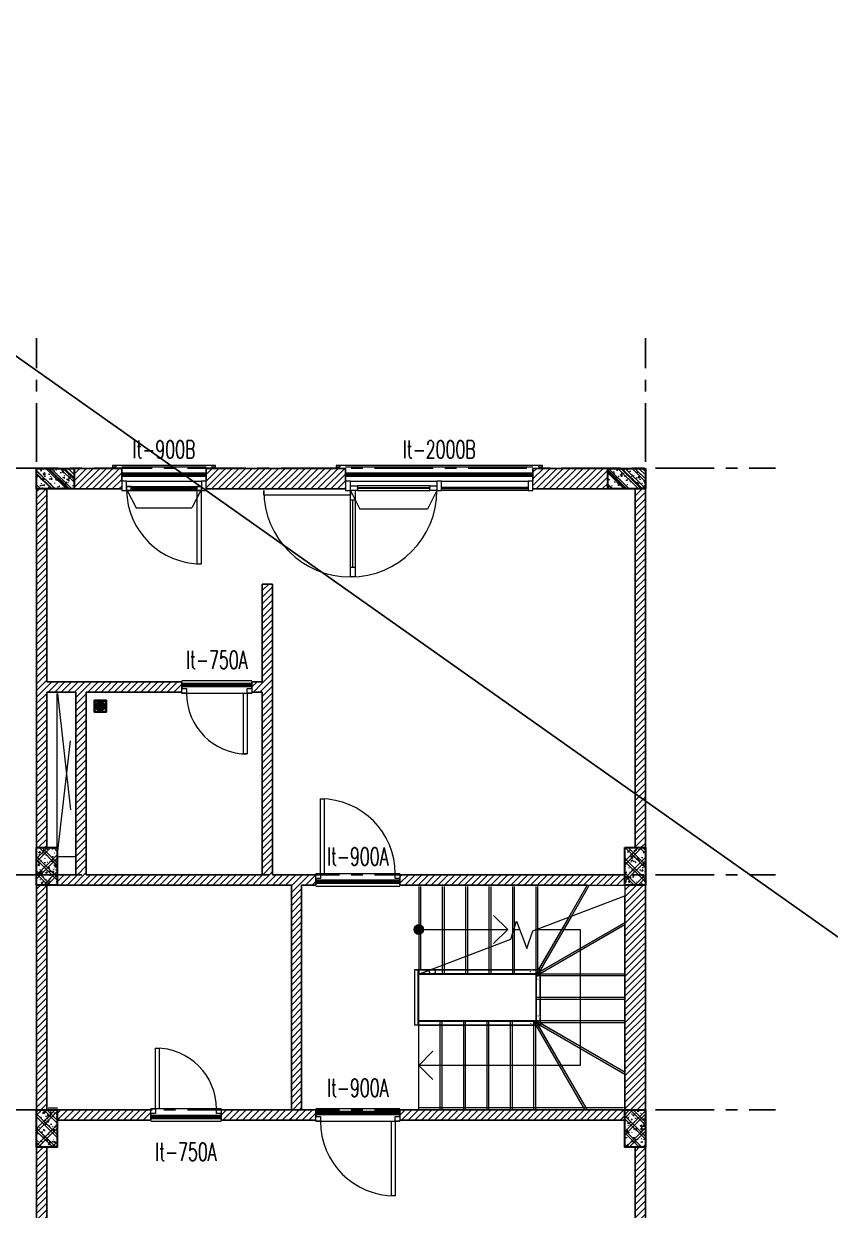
# Model space of a CAD drawing. Header units: millimetres. Extents: x -529861 to -223882, y -171969 to 61504.
# Drawn here: x -431170 to -422558, y -130099 to -117429 of the extents above; entities that cross this region are included whole.
import ezdxf
from ezdxf.enums import TextEntityAlignment as Align

# ---------------------------------------------------------------- set-up
doc = ezdxf.new("R2010")
doc.units = ezdxf.units.MM
doc.header["$LTSCALE"] = 5000
for name, pattern in [('CENTER', [2, 1.25, -0.25, 0.25, -0.25]), ('HIDDEN', [0.375, 0.25, -0.125]), ('Overhead', [3.96875, 2.38125, -1.5875])]:
    doc.linetypes.add(name, pattern=pattern)
for name, color, linetype, lineweight in [('A-DETL-1', 1, 'HIDDEN', 9), ('A-DOOR', 8, 'Continuous', 9), ('A-DOOR-CUT', 7, 'Continuous', 18), ('A-FLOR', 7, 'Continuous', 9), ('A-FLOR-HRAL-1', 8, 'Overhead', 5), ('A-FLOR-HRAL-2', 8, 'Overhead', 5), ('A-WALL-CUT-1', 10, 'Continuous', 25), ('A-WALL-PATT-1', 8, 'Continuous', 5), ('A-WALL-PROJECTION', 7, 'Continuous', 9), ('A-WINDOW', 8, 'Continuous', 9), ('A-WINDOW-CUT', 7, 'Continuous', 18), ('A-WINDOW-GLASS', 4, 'Continuous', 9), ('A-WINDOW-GLASS-1', 4, 'Continuous', 25), ('KC-COT-HATCH', 13, 'Continuous', 15), ('KC-COT-NETCAT', 2, 'Continuous', 30), ('P-PIPE', 7, 'Continuous', 9), ('S-BEAM', 7, 'Continuous', 9), ('S-COLS-CUT', 1, 'Continuous', 25), ('S-COLS-PROJECTION', 7, 'Continuous', 9), ('S-COLS-PROJECTION-1', 7, 'Continuous', 25), ('S-COLS-PROJECTION-2', 7, 'Continuous', 5), ('S-STRS-1', 7, 'Continuous', 5), ('S-STRS-2', 7, 'Overhead', 5), ('S-STRS-ANNO', 7, 'Continuous', 5), ('S-STRS-MBND', 8, 'Overhead', 5), ('S-STRS-MBND-1', 8, 'Continuous', 5)]:
    doc.layers.add(name, color=color, linetype=linetype, lineweight=lineweight)
for name, color, linetype in [('KC ICC-COTVACH', 3, 'Continuous'), ('KCS_AXIS', 18, 'CENTER'), ('KCS_BORDER', 3, 'Continuous'), ('KCS_LANH_TO', 3, 'Continuous'), ('KCS_TEXT', 2, 'Continuous')]:
    doc.layers.add(name, color=color, linetype=linetype)
doc.layers.add('KCS_Plotter', color=11, linetype='Continuous', plot=False)
doc.styles.add('vnsimpli', font='vnsimli.shx', dxfattribs={"width": 0.65})
pattern_1 = [(50, (-431142.45, -134486.65), (182.1847, -15.9391), [19.05, -209.55]), (355, (-431142.45, -134486.65), (-35.2424, 191.0566), [15.24, -167.64]), (100.451, (-431127.26, -134487.97), (146.9425, 175.1167), [16.19, -178.09]), (46.184, (-431142.45, -134435.85), (271.079, -42.0433), [28.575, -314.325]), (96.636, (-431119.86, -134439.35), (237.4025, 247.427), [24.285, -267.135]), (351.184, (-431142.45, -134435.85), (237.4046, 247.425), [22.86, -251.46]), (21, (-431117.05, -134448.55), (151.6149, -102.2655), [19.05, -209.55]), (226, (-431117.05, -134448.55), (170.6576, -92.8473), [15.24, -167.64]), (71.451, (-431104.41, -134457.07), (213.417, 81.9214), [16.19, -178.09]), (67.5, (-431142.446, -134486.65), (-39.60297, 74.771), [6.706, -158.902, 6.706, -163.474, -168.275]), (67.5, (-431142.446, -134486.65), (-39.60297, 74.771), [-335.788, 6.706, -161.569]), (4.5, (-431142.45, -134486.65), (71.9709, 96.5464), [6.706, -90.322, 6.706, -155.092, -64.135]), (4.5, (-431142.45, -134486.65), (71.9709, 96.5464), [-258.826, 6.706, -57.429]), (327.5, (-431199.09, -134486.65), (135.5905, -5.7289), [6.706, -56.794, 6.706, -191.414, -262.89]), (327.5, (-431199.09, -134486.65), (135.5905, -5.7289), [-261.62, 6.706, -256.184]), (317.5, (-431224.49, -134486.65), (148.1289, 25.4268), [6.706, -75.844, 6.706, -124.866, -186.69]), (317.5, (-431224.49, -134486.65), (148.1289, 25.4268), [-214.122, 6.706, -179.984]), (315, (-431142.45, -134486.65), (76.3322, 76.3322), []), (315, (-431142.45, -134455.53), (76.3322, 76.3322), [])]
pattern_2 = [(45, (-431142.446, -134486.647), (-35.35534, 35.35534), [])]

# ---------------------------------------------------------------- blocks, each defined once
blk = doc.blocks.new('HBH_STR_COLUMN_REC - 220x400mm-1577201-MẶT BẰNG ĐỊNH VỊ CỬA TẦNG 3')
at = {"layer": 'S-COLS-CUT'}
for p, q in [((-110, 200), (110, 200)), ((-110, -200), (-110, 200)), ((110, 200), (110, -200)), ((110, -200), (-110, -200))]:
    blk.add_line(p, q, dxfattribs=at)
blk = doc.blocks.new('HBH_STR_COLUMN_REC - 220x400mm-1287819-MẶT BẰNG ĐỊNH VỊ CỬA TẦNG 3')
at = {"layer": 'S-COLS-CUT'}
for p, q in [((-110, 200), (110, 200)), ((-110, -200), (-110, 200)), ((110, 200), (110, -200)), ((110, -200), (-110, -200))]:
    blk.add_line(p, q, dxfattribs=at)
blk = doc.blocks.new('HBH_WD_1LEAF FIX - 900x2400-1773262-MẶT BẰNG ĐỊNH VỊ CỬA TẦNG 3')
at = {"layer": 'A-DOOR'}
for p, q in [((510, 140), (-510, 140)), ((-392, -125), (-298, -310)), ((392, -125), (298, -310)), ((350, -125), (350, -910)), ((400, -910), (400, -125)), ((-298, -310), (298, -310)), ((350, -910), (400, -910))]:
    blk.add_line(p, q, dxfattribs=at)
blk.add_arc((400, -110), 800, 181.078, 270, dxfattribs=at)
at = {"layer": 'A-DOOR-CUT'}
for p, q in [((-510, 140), (-550, 140)), ((-550, 140), (-550, 125)), ((-510, 125), (-510, 140)), ((510, 140), (510, 125)), ((550, 140), (510, 140)), ((550, 125), (550, 140)), ((-550, 125), (-510, 125)), ((510, 125), (550, 125))]:
    blk.add_line(p, q, dxfattribs=at)
at = {"layer": 'A-WINDOW'}
for p, q in [((-400, -25), (400, -25)), ((-400, -125), (-400, -85)), ((-400, -85), (-350, -85)), ((-350, -125), (-400, -125)), ((-350, -85), (350, -85)), ((-350, -85), (-350, -125)), ((-350, -85), (350, -85)), ((-350, -125), (350, -125)), ((350, -125), (-350, -125)), ((350, -125), (350, -85)), ((350, -85), (400, -85)), ((400, -125), (350, -125)), ((400, -85), (400, -125))]:
    blk.add_line(p, q, dxfattribs=at)
at = {"layer": 'A-WINDOW-CUT'}
for p, q in [((-400, -25), (-450, -25)), ((-450, -25), (-450, -125)), ((-450, -125), (-400, -125)), ((-400, -85), (-400, -25)), ((-350, -85), (-400, -85)), ((-400, -85), (-400, -125)), ((-400, -125), (-350, -125)), ((-350, -125), (-350, -85)), ((400, -85), (350, -85)), ((350, -85), (350, -125)), ((350, -125), (400, -125)), ((450, -25), (400, -25)), ((400, -25), (400, -85)), ((400, -125), (400, -85)), ((400, -125), (450, -125)), ((450, -125), (450, -25))]:
    blk.add_line(p, q, dxfattribs=at)
at = {"layer": 'A-WINDOW-GLASS'}
for p, q in [((-350, -110), (-350, -100)), ((-350, -100), (350, -100)), ((350, -110), (-350, -110)), ((350, -100), (350, -110))]:
    blk.add_line(p, q, dxfattribs=at)
at = {"layer": 'A-WINDOW-GLASS-1'}
for p, q in [((350, -100), (-350, -100)), ((-350, -100), (-350, -110)), ((-350, -110), (350, -110)), ((350, -110), (350, -100))]:
    blk.add_line(p, q, dxfattribs=at)
blk = doc.blocks.new('HBH_DR_GL_SINGLE - 900X2200-1169941-MẶT BẰNG ĐỊNH VỊ CỬA TẦNG 3')
at = {"layer": 'A-DOOR'}
blk.add_arc((400, -65), 800, 180, 270, dxfattribs=at)
at = {"layer": 'A-DOOR-CUT'}
for p, q in [((-450, -65), (-450, -15)), ((-450, -15), (-400, -15)), ((-400, -65), (-450, -65)), ((-400, -15), (-400, -65)), ((360, -65), (400, -65)), ((360, -865), (360, -65)), ((400, -65), (400, -15)), ((400, -15), (450, -15)), ((400, -65), (400, -865)), ((450, -65), (400, -65)), ((450, -15), (450, -65)), ((400, -865), (360, -865))]:
    blk.add_line(p, q, dxfattribs=at)
blk = doc.blocks.new('Top Rail Type - Top Rail_Internal_-1034154-MẶT BẰNG ĐỊNH VỊ CỬA TẦNG 3')
at = {"layer": 'A-FLOR-HRAL-1'}
for p, q in [((5385, 6955), (4335, 6955)), ((4335, 6915), (5385, 6915)), ((5485, 6955), (5405, 6955)), ((5405, 6915), (5445, 6915)), ((5445, 6915), (5445, 6855)), ((5445, 6849), (5445, 6465)), ((5485, 6855), (5485, 6955)), ((5485, 6465), (5485, 6849)), ((5379, 6405), (4190, 6405)), ((4190, 6365), (5379, 6365)), ((5445, 6405), (5385, 6405)), ((5385, 6365), (5485, 6365)), ((5445, 6445), (5445, 6405)), ((5485, 6365), (5485, 6445))]:
    blk.add_line(p, q, dxfattribs=at)
at = {"layer": 'A-FLOR-HRAL-1', "flags": 128}
blk.add_lwpolyline([(4190, 6383), (4190, 6385), (4190, 6387)], dxfattribs=at)
at = {"layer": 'A-FLOR-HRAL-1'}
for points in [[(5386, 6933), (5385, 6934), (5385, 6935), (5385, 6937), (5386, 6938)], [(5463, 6855), (5464, 6855), (5465, 6855), (5467, 6855), (5467, 6855)], [(5463, 6464), (5464, 6465), (5465, 6465), (5467, 6465), (5468, 6464)], [(5385, 6387), (5385, 6386), (5385, 6385), (5385, 6383), (5385, 6383)]]:
    blk.add_open_spline(points, degree=3, dxfattribs=at)
for points in [[(5463, 6933), (5463, 6933), (5464, 6934), (5465, 6935), (5467, 6937), (5467, 6937), (5468, 6938)], [(5463, 6387), (5463, 6387), (5464, 6386), (5465, 6385), (5467, 6383), (5467, 6383), (5468, 6382)]]:
    blk.add_open_spline(points, degree=3, knots=[0.46272837, 0.46272837, 0.46272837, 0.46272837, 0.47916667, 0.5, 0.52083333, 0.53727163, 0.53727163, 0.53727163, 0.53727163], dxfattribs=at)
blk = doc.blocks.new('Top Rail Type - Top Rail_Internal_-V16-MẶT BẰNG ĐỊNH VỊ CỬA TẦNG 3')
at = {"layer": 'A-FLOR-HRAL-1'}
for p, q in [((4335, 6955), (5385, 6955)), ((4335, 6915), (5385, 6915)), ((5385, 6955), (5485, 6955)), ((5385, 6915), (5445, 6915)), ((5445, 6915), (5445, 6855)), ((5445, 6855), (5445, 6465)), ((5485, 6955), (5485, 6855)), ((5485, 6855), (5485, 6465)), ((5445, 6465), (5445, 6405)), ((5485, 6465), (5485, 6365)), ((4190, 6365), (4190, 6405)), ((5385, 6405), (4190, 6405)), ((5385, 6365), (4190, 6365)), ((5445, 6405), (5385, 6405)), ((5485, 6365), (5385, 6365))]:
    blk.add_line(p, q, dxfattribs=at)
blk = doc.blocks.new('Top Rail Type - Top Rail_Internal_-1068834-MẶT BẰNG ĐỊNH VỊ CỬA TẦNG 3')
at = {"layer": 'A-FLOR-HRAL-1'}
for p, q in [((4335, 6955), (4190, 6955)), ((4190, 6915), (4335, 6915))]:
    blk.add_line(p, q, dxfattribs=at)
at = {"layer": 'A-FLOR-HRAL-1', "flags": 128}
for points in [[(4190, 6933), (4190, 6935), (4190, 6937)], [(4335, 6955), (4328, 6955), (4321, 6954), (4314, 6952), (4309, 6949), (4305, 6945), (4302, 6942), (4300, 6937), (4300, 6933), (4302, 6929), (4305, 6925), (4309, 6922), (4314, 6919), (4321, 6917), (4328, 6916), (4335, 6915)], [(4335, 6915), (4342, 6916), (4349, 6917), (4356, 6919), (4361, 6922), (4365, 6925), (4368, 6929), (4370, 6933), (4370, 6937), (4368, 6942), (4365, 6945), (4361, 6949), (4356, 6952), (4349, 6954), (4342, 6955), (4335, 6955)]]:
    blk.add_lwpolyline(points, dxfattribs=at)
blk = doc.blocks.new('Top Rail Type - Top Rail_Internal_-V17-MẶT BẰNG ĐỊNH VỊ CỬA TẦNG 3')
at = {"layer": 'A-FLOR-HRAL-1'}
for p, q in [((4190, 6955), (4190, 6915)), ((4190, 6955), (4309, 6955)), ((4190, 6915), (4204, 6915)), ((4204, 6915), (4309, 6955))]:
    blk.add_line(p, q, dxfattribs=at)
at = {"layer": 'A-FLOR-HRAL-2'}
for p, q in [((4204, 6915), (5385, 6915)), ((4309, 6955), (5385, 6955)), ((5385, 6955), (5485, 6955)), ((5385, 6915), (5445, 6915)), ((5445, 6915), (5445, 6855)), ((5445, 6855), (5445, 6465)), ((5485, 6955), (5485, 6855)), ((5485, 6855), (5485, 6465)), ((5445, 6465), (5445, 6405)), ((5485, 6465), (5485, 6365)), ((4190, 6365), (4190, 6405)), ((5385, 6405), (4190, 6405)), ((5385, 6365), (4190, 6365)), ((5445, 6405), (5385, 6405)), ((5485, 6365), (5385, 6365))]:
    blk.add_line(p, q, dxfattribs=at)
blk = doc.blocks.new('HBH_WD_FIX2 - HBH_WD_FIX_2000X2400-1630563-MẶT BẰNG ĐỊNH VỊ CỬA TẦNG 3')
at = {"layer": 'A-DOOR'}
for p, q in [((1060, 140), (-1060, 140)), ((-1875, -175), (-1875, -125)), ((-950, -1050), (-950, -125)), ((-950, -125), (-848, -325)), ((-950, -125), (-950, -175)), ((-900, -125), (-900, -1050)), ((-100, -75), (-875, -75)), ((-875, -125), (-100, -125)), ((-25, -125), (-127, -325)), ((-950, -175), (-1875, -175)), ((-950, -225), (-900, -225)), ((-925, -950), (-925, -225)), ((-127, -325), (-848, -325)), ((-900, -950), (-950, -950)), ((-900, -1050), (-950, -1050))]:
    blk.add_line(p, q, dxfattribs=at)
for start, end in [(180, 270), (270, 0)]:
    blk.add_arc((-950, -125), 925, start, end, dxfattribs=at)
at = {"layer": 'A-DOOR-CUT'}
for p, q in [((-1060, 140), (-1100, 140)), ((-1100, 140), (-1100, 125)), ((-1060, 125), (-1060, 140)), ((1060, 140), (1060, 125)), ((1100, 140), (1060, 140)), ((1100, 125), (1100, 140)), ((-1100, 125), (-1060, 125)), ((1060, 125), (1100, 125)), ((-950, -125), (-950, -75)), ((-950, -75), (-875, -75)), ((-875, -125), (-950, -125)), ((-875, -75), (-875, -125)), ((-875, -105), (-875, -95)), ((-875, -95), (-100, -95)), ((-100, -105), (-875, -105)), ((-100, -125), (-100, -75)), ((-100, -75), (-25, -75)), ((-100, -95), (-100, -105)), ((-25, -125), (-100, -125)), ((-25, -75), (-25, -125))]:
    blk.add_line(p, q, dxfattribs=at)
at = {"layer": 'A-WINDOW'}
for p, q in [((-950, -25), (-25, -25)), ((25, -25), (950, -25)), ((950, -125), (25, -125))]:
    blk.add_line(p, q, dxfattribs=at)
at = {"layer": 'A-WINDOW-CUT'}
for p, q in [((-950, -25), (-1000, -25)), ((-1000, -25), (-1000, -125)), ((-1000, -125), (-950, -125)), ((-950, -75), (-950, -25)), ((25, -25), (-25, -25)), ((-25, -25), (-25, -75)), ((-25, -125), (25, -125)), ((25, -125), (25, -25)), ((950, -95), (25, -95)), ((25, -95), (25, -105)), ((25, -105), (950, -105)), ((1000, -25), (950, -25)), ((950, -25), (950, -125)), ((950, -105), (950, -95)), ((950, -125), (1000, -125)), ((1000, -125), (1000, -25))]:
    blk.add_line(p, q, dxfattribs=at)
blk = doc.blocks.new('HBH_DR_GL_SINGLE - 750X2200-997282-MẶT BẰNG ĐỊNH VỊ CỬA TẦNG 3')
at = {"layer": 'A-DOOR'}
blk.add_arc((325, -65), 650, 180, 270, dxfattribs=at)
at = {"layer": 'A-DOOR-CUT'}
for p, q in [((-375, -65), (-375, -15)), ((-375, -15), (-325, -15)), ((-325, -65), (-375, -65)), ((-325, -15), (-325, -65)), ((285, -65), (325, -65)), ((285, -715), (285, -65)), ((325, -65), (325, -15)), ((325, -15), (375, -15)), ((325, -65), (325, -715)), ((375, -65), (325, -65)), ((375, -15), (375, -65)), ((325, -715), (285, -715))]:
    blk.add_line(p, q, dxfattribs=at)
blk = doc.blocks.new('HBH_DR_GL_SINGLE - 750X2200-1048459-MẶT BẰNG ĐỊNH VỊ CỬA TẦNG 3')
at = {"layer": 'A-DOOR'}
blk.add_arc((325, -65), 650, 180, 270, dxfattribs=at)
at = {"layer": 'A-DOOR-CUT'}
for p, q in [((-375, -65), (-375, -15)), ((-375, -15), (-325, -15)), ((-325, -65), (-375, -65)), ((-325, -15), (-325, -65)), ((285, -65), (325, -65)), ((285, -715), (285, -65)), ((325, -65), (325, -15)), ((325, -15), (375, -15)), ((325, -65), (325, -715)), ((375, -65), (325, -65)), ((375, -15), (375, -65)), ((325, -715), (285, -715))]:
    blk.add_line(p, q, dxfattribs=at)
blk = doc.blocks.new('HBH_PLB_FLOOR_WASTE - TYP-1319631-MẶT BẰNG ĐỊNH VỊ CỬA TẦNG 3')
at = {"layer": 'P-PIPE'}
for p, q in [((-65, -65), (-65, 65)), ((-65, 65), (65, 65)), ((65, 65), (-65, 65)), ((-65, 65), (-65, -65)), ((-55, -55), (-55, 55)), ((-55, 55), (55, 55)), ((-36, 15), (-36, -15)), ((-29, -29), (-29, 29)), ((-23, 29), (-23, -29)), ((-16, -37), (-16, 37)), ((-10, 37), (-10, -37)), ((-3, -39), (-3, 39)), ((3, 39), (3, -39)), ((10, -37), (10, 37)), ((16, 37), (16, -37)), ((23, -29), (23, 29)), ((29, 29), (29, -29)), ((36, -15), (36, 15)), ((55, 55), (55, -55)), ((65, 65), (65, -65)), ((65, -65), (65, 65)), ((65, -65), (-65, -65)), ((-65, -65), (65, -65)), ((55, -55), (-55, -55))]:
    blk.add_line(p, q, dxfattribs=at)
blk.add_circle((0, 0), 50, dxfattribs=at)
for centre, radius, start, end in [((0, 0), 41.9, 158.5875, 201.4125), ((-37, 15), 1.61, 21.6335, 158.3665), ((-26, 29), 3, 0, 180), ((-13, 37), 3, 0, 180), ((0, 39), 3, 0, 180), ((13, 37), 3, 0, 180), ((26, 29), 3, 0, 180), ((37, 15), 1.61, 21.6335, 158.3665), ((0, 0), 41.9, 338.5875, 21.4125), ((-37, -15), 1.61, 201.6335, 338.3665), ((-26, -29), 3, 180, 0), ((-13, -37), 3, 180, 0), ((0, -39), 3, 180, 0), ((13, -37), 3, 180, 0), ((26, -29), 3, 180, 0), ((37, -15), 1.61, 201.6335, 338.3665)]:
    blk.add_arc(centre, radius, start, end, dxfattribs=at)
blk = doc.blocks.new('Top Rail Type - Top Rail_Internal_-1630889-MẶT BẰNG ĐỊNH VỊ CỬA TẦNG 3')
at = {"layer": 'A-FLOR-HRAL-1'}
for p, q in [((4145, 6955), (4145, 6365)), ((4162, 6955), (4167, 6955)), ((4185, 6365), (4185, 6955)), ((4167, 6365), (4162, 6365))]:
    blk.add_line(p, q, dxfattribs=at)
blk = doc.blocks.new('Top Rail Type - Top Rail_Internal_-V18-MẶT BẰNG ĐỊNH VỊ CỬA TẦNG 3')
at = {"layer": 'A-FLOR-HRAL-1'}
for p, q in [((4185, 6955), (4145, 6955)), ((4145, 6955), (4145, 6365)), ((4185, 6955), (4185, 6365)), ((4185, 6365), (4145, 6365))]:
    blk.add_line(p, q, dxfattribs=at)
blk = doc.blocks.new('2-LUOI TRUC')
at = {"layer": 'KCS_AXIS', "ltscale": 0.1}
for p, q in [((-30105.3, -46766.5), (-30105.3, -33447.5)), ((-23605.3, -46766.5), (-23605.3, -33447.5)), ((-31495.3, -34837.5), (-22215.3, -34837.5)), ((-31495.3, -39177.5), (-22215.3, -39177.5)), ((-31495.3, -41687.5), (-22215.3, -41687.5))]:
    blk.add_line(p, q, dxfattribs=at)
blk = doc.blocks.new('*U935')
at = {"layer": 'KC-COT-HATCH'}
h = blk.add_hatch(dxfattribs=at)
h.set_pattern_fill('CHAU-02', color=256, scale=30, pattern_type=2)
h.set_pattern_definition([(50, (-758.44, -466.9), (215.178, -18.826), [22.5, -247.5]), (355, (-758.44, -466.9), (-41.625, 225.658), [18, -198]), (100.451, (-740.51, -468.47), (173.553, 206.83), [19.122, -210.343]), (46.184, (-758.44, -406.9), (320.17, -49.656), [33.75, -371.25]), (96.636, (-731.76, -411.04), (280.4, 292.24), [28.68, -315.514]), (351.184, (-758.44, -406.9), (280.4, 292.24), [27, -297]), (21, (-728.44, -421.9), (179.072, -120.786), [22.5, -247.5]), (226, (-728.44, -421.9), (201.565, -109.66), [18, -198]), (71.451, (-713.52, -431.97), (252.067, 96.76), [19.122, -210.343]), (67.5, (-758.44, -466.9), (-46.775, 88.3123), [0, -195.6, 0, -201, 0, -198.75]), (4.5, (-758.44, -466.9), (85.005, 114.031), [0, -114.6, 0, -191.1, 0, -75.75]), (327.5, (-825.34, -466.9), (160.147, -6.7665), [0, -75, 0, -234, 0, -310.5]), (317.5, (-855.34, -466.9), (174.956, 30.031), [0, -97.5, 0, -155.4, 0, -220.5]), (315, (-758.44, -466.9), (90.156, 90.156), []), (315, (-758.44, -430.15), (90.156, 90.156), [])])
h.paths.add_polyline_path([(-110, 200), (-110, -200), (110, -200), (110, 200)])
at = {"layer": 'KC-COT-NETCAT'}
blk.add_lwpolyline([(-110, -200), (110, -200), (110, 200), (-110, 200)], close=True, dxfattribs=at)
blk = doc.blocks.new('2-MBC')
at = {"layer": 'KC ICC-COTVACH'}
for p, xscale, rotation in [((90, 11080), -1.000000000000001, 90), ((6190, 11080), -1.000000000000001, 90), ((0, 6940), -1, 180), ((6280, 6940), -1, 180), ((0, 4140), -1, 180), ((6280, 4140), -1, 180)]:
    blk.add_blockref('*U935', p, dxfattribs=dict(at, xscale=xscale, rotation=rotation))
at = {"layer": 'KCS_AXIS'}
blk.add_blockref('2-LUOI TRUC', (29995, 46028), dxfattribs=at)

msp = doc.modelspace()

# ---------------------------------------------------------------- hatches: boundary and pattern name
at = {"layer": 'A-WALL-PATT-1'}
h = msp.add_hatch(dxfattribs=at)
h.set_pattern_fill('FP_2', color=256, style=0, pattern_type=2)
h.set_pattern_definition(pattern_2)
h.paths.add_polyline_path([(-424932.45, -122396.65), (-424932.45, -122176.65), (-425732.45, -122176.65), (-425732.45, -122396.65)])
h.paths.add_polyline_path([(-427779.22, -122396.65), (-427732.45, -122396.65), (-427732.45, -122176.65), (-429222.45, -122176.65), (-429222.45, -122396.65)])
h.paths.add_polyline_path([(-430122.45, -122396.65), (-430122.45, -122176.65), (-430632.45, -122176.65), (-430632.45, -122396.65)])
h = msp.add_hatch(dxfattribs=at)
h.set_pattern_fill('FP_2', color=256, style=0, pattern_type=2)
h.set_pattern_definition(pattern_2)
h.paths.add_polyline_path([(-431032.45, -132476.65), (-430922.45, -132476.65), (-430922.45, -129426.65), (-431032.45, -129426.65), (-431032.45, -131377.75)])
h.paths.add_polyline_path([(-430922.45, -129026.65), (-430922.45, -126626.65), (-431032.45, -126626.65), (-431032.45, -129026.65)])
h.paths.add_polyline_path([(-430922.45, -126226.65), (-430922.45, -122396.65), (-431032.45, -122396.65), (-431032.45, -126226.65)])
h = msp.add_hatch(dxfattribs=at)
h.set_pattern_fill('FP_2', color=256, style=0, pattern_type=2)
h.set_pattern_definition(pattern_2)
h.paths.add_polyline_path([(-424532.45, -126226.65), (-424532.45, -122396.65), (-424642.45, -122396.65), (-424642.45, -126226.65)])
h = msp.add_hatch(dxfattribs=at)
h.set_pattern_fill('FP_2', color=256, style=0, pattern_type=2)
h.set_pattern_definition(pattern_2)
h.paths.add_polyline_path([(-428512.45, -126516.65), (-428512.45, -123411.65), (-428622.45, -123411.65), (-428622.45, -126516.65)])
h = msp.add_hatch(dxfattribs=at)
h.set_pattern_fill('FP_2', color=256, style=0, pattern_type=2)
h.set_pattern_definition(pattern_2)
h.paths.add_polyline_path([(-428622.45, -124566.65), (-428622.45, -124456.65), (-428732.45, -124456.65), (-428732.45, -124566.65), (-428637.45, -124566.65)])
h.paths.add_polyline_path([(-429482.45, -124566.65), (-429482.45, -124456.65), (-430922.45, -124456.65), (-430922.45, -124566.65), (-429652.06, -124566.65)])
h = msp.add_hatch(dxfattribs=at)
h.set_pattern_fill('FP_2', color=256, style=0, pattern_type=2)
h.set_pattern_definition(pattern_2)
h.paths.add_polyline_path([(-430612.45, -126516.65), (-430502.45, -126516.65), (-430502.45, -124566.65), (-430612.45, -124566.65), (-430612.45, -126501.65)])
h = msp.add_hatch(dxfattribs=at)
h.set_pattern_fill('FP_2', color=256, style=0, pattern_type=2)
h.set_pattern_definition(pattern_2)
h.paths.add_polyline_path([(-428622.45, -126626.65), (-428622.45, -126516.65), (-430812.45, -126516.65), (-430812.45, -126626.65), (-428637.45, -126626.65)])
h = msp.add_hatch(dxfattribs=at)
h.set_pattern_fill('FP_2', color=256, style=0, pattern_type=2)
h.set_pattern_definition(pattern_2)
h.paths.add_polyline_path([(-424767.45, -126626.65), (-424752.45, -126626.65), (-424752.45, -126516.65), (-427152.45, -126516.65), (-427152.45, -126626.65), (-425351.13, -126626.65)])
h.paths.add_polyline_path([(-428052.45, -126626.65), (-428052.45, -126516.65), (-428622.45, -126516.65), (-428622.45, -126626.65), (-428202.3, -126626.65)])
h = msp.add_hatch(dxfattribs=at)
h.set_pattern_fill('FP_2', color=256, style=0, pattern_type=2)
h.set_pattern_definition(pattern_2)
h.paths.add_polyline_path([(-428312.3, -129136.65), (-428202.3, -129136.65), (-428202.3, -126626.65), (-428312.3, -126626.65), (-428312.3, -129026.65)])
h = msp.add_hatch(dxfattribs=at)
h.set_pattern_fill('FP_2', color=256, style=0, pattern_type=2)
h.set_pattern_definition(pattern_2)
h.paths.add_polyline_path([(-424752.45, -129026.65), (-424532.45, -129026.65), (-424532.45, -126626.65), (-424752.45, -126626.65), (-424752.45, -128301.28)])
h = msp.add_hatch(dxfattribs=at)
h.set_pattern_fill('FP_2', color=256, style=0, pattern_type=2)
h.set_pattern_definition(pattern_2)
h.paths.add_polyline_path([(-430812.45, -129136.65), (-429812.45, -129136.65), (-429812.45, -129026.65), (-430812.45, -129026.65), (-430812.45, -129070.4)])
h.paths.add_polyline_path([(-428312.3, -129136.65), (-428312.3, -129026.65), (-429062.45, -129026.65), (-429062.45, -129136.65), (-428327.3, -129136.65)])
h = msp.add_hatch(dxfattribs=at)
h.set_pattern_fill('FP_2', color=256, style=0, pattern_type=2)
h.set_pattern_definition(pattern_2)
h.paths.add_polyline_path([(-424767.45, -129136.65), (-424752.45, -129136.65), (-424752.45, -129026.65), (-427152.45, -129026.65), (-427152.45, -129136.65), (-425906.38, -129136.65)])
h.paths.add_polyline_path([(-428202.3, -129136.65), (-428052.45, -129136.65), (-428052.45, -129026.65), (-428202.3, -129026.65)])
h = msp.add_hatch(dxfattribs=at)
h.set_pattern_fill('FP_2', color=256, style=0, pattern_type=2)
h.set_pattern_definition(pattern_2)
h.paths.add_polyline_path([(-424642.45, -133256.65), (-424532.45, -133256.65), (-424532.45, -129426.65), (-424642.45, -129426.65), (-424642.45, -133241.65)])
at = {"layer": 'S-COLS-PROJECTION-2'}
h = msp.add_hatch(dxfattribs=at)
h.set_pattern_fill('FP_1', color=256, style=0, pattern_type=2)
h.set_pattern_definition(pattern_1)
h.paths.add_polyline_path([(-430632.45, -122396.65), (-430632.45, -122176.65), (-431032.45, -122176.65), (-431032.45, -122396.65)])
h = msp.add_hatch(dxfattribs=at)
h.set_pattern_fill('FP_1', color=256, style=0, pattern_type=2)
h.set_pattern_definition(pattern_1)
h.paths.add_polyline_path([(-424532.45, -122396.65), (-424532.45, -122176.65), (-424932.45, -122176.65), (-424932.45, -122396.65)])
h = msp.add_hatch(dxfattribs=at)
h.set_pattern_fill('FP_1', color=256, style=0, pattern_type=2)
h.set_pattern_definition(pattern_1)
h.paths.add_polyline_path([(-430907.45, -126626.65), (-430812.45, -126626.65), (-430812.45, -126226.65), (-431032.45, -126226.65), (-431032.45, -126626.65), (-430922.45, -126626.65)])
h = msp.add_hatch(dxfattribs=at)
h.set_pattern_fill('FP_1', color=256, style=0, pattern_type=2)
h.set_pattern_definition(pattern_1)
h.paths.add_polyline_path([(-424532.45, -126626.65), (-424532.45, -126226.65), (-424752.45, -126226.65), (-424752.45, -126626.65)])
h = msp.add_hatch(dxfattribs=at)
h.set_pattern_fill('FP_1', color=256, style=0, pattern_type=2)
h.set_pattern_definition(pattern_1)
h.paths.add_polyline_path([(-430922.45, -129426.65), (-430812.45, -129426.65), (-430812.45, -129026.65), (-431032.45, -129026.65), (-431032.45, -129426.65)])
h = msp.add_hatch(dxfattribs=at)
h.set_pattern_fill('FP_1', color=256, style=0, pattern_type=2)
h.set_pattern_definition(pattern_1)
h.paths.add_polyline_path([(-424532.45, -129426.65), (-424532.45, -129026.65), (-424752.45, -129026.65), (-424752.45, -129426.65)])
at = {"layer": 'S-STRS-ANNO'}
h = msp.add_hatch(color=256, dxfattribs=at)
edge = h.paths.add_edge_path()
edge.add_arc((-426952.45, -127101.65), 50, 0, 360)
msp.add_hatch(color=256, dxfattribs=at).paths.add_polyline_path([(-426945.33, -127151.14), (-426919.7, -127139.43), (-426904.47, -127115.73), (-426904.47, -127087.56), (-426919.7, -127063.86), (-426945.33, -127052.16), (-426973.22, -127056.17), (-426994.51, -127074.62), (-427002.45, -127101.65), (-426994.51, -127128.68), (-426973.22, -127147.13)])

# ---------------------------------------------------------------- linework, layer by layer
at = {"layer": 'A-DETL-1'}
for p, q in [((-430812.45, -126326.65), (-430614.15, -124581.65)), ((-430810.74, -124581.65), (-430612.45, -126326.65))]:
    msp.add_line(p, q, dxfattribs=at)
at = {"layer": 'A-FLOR'}
for p, q in [((-429482.45, -124441.65), (-428732.45, -124441.65)), ((-428052.45, -126501.65), (-428002.45, -126501.65)), ((-427962.45, -126501.65), (-427152.45, -126501.65)), ((-426952.45, -128082.05), (-426952.45, -127576.65)), ((-426952.45, -129011.65), (-426952.45, -128122.05)), ((-430907.45, -129006.65), (-430812.45, -129006.65)), ((-430812.45, -129006.65), (-430812.45, -129011.65)), ((-424767.41, -129006.65), (-426952.45, -129006.65))]:
    msp.add_line(p, q, dxfattribs=at)
at = {"layer": 'A-WALL-CUT-1'}
for p, q in [((-430122.45, -122176.65), (-431032.45, -122176.65)), ((-430122.45, -122311.65), (-430122.45, -122176.65)), ((-429222.45, -122176.65), (-429222.45, -122311.65)), ((-427732.45, -122176.65), (-429222.45, -122176.65)), ((-427732.45, -122311.65), (-427732.45, -122176.65)), ((-425732.45, -122176.65), (-425732.45, -122311.65)), ((-424532.45, -122176.65), (-425732.45, -122176.65)), ((-431032.45, -122396.65), (-431032.45, -126226.65)), ((-430122.45, -122396.65), (-430922.45, -122396.65)), ((-430922.45, -124456.65), (-430922.45, -122396.65)), ((-427732.45, -122396.65), (-429222.45, -122396.65)), ((-424642.45, -122396.65), (-425732.45, -122396.65)), ((-424642.45, -122396.65), (-424642.45, -126226.65)), ((-424532.45, -126226.65), (-424532.45, -122396.65)), ((-428512.45, -123411.65), (-428622.45, -123411.65)), ((-428622.45, -124456.65), (-428622.45, -123411.65)), ((-428512.45, -126516.65), (-428512.45, -123411.65)), ((-429482.45, -124456.65), (-430922.45, -124456.65)), ((-429482.45, -124526.65), (-429482.45, -124456.65)), ((-428732.45, -124456.65), (-428732.45, -124526.65)), ((-428622.45, -124456.65), (-428732.45, -124456.65)), ((-430922.45, -126226.65), (-430922.45, -124566.65)), ((-430612.45, -124566.65), (-430922.45, -124566.65)), ((-430612.45, -124566.65), (-430612.45, -126516.65)), ((-430502.45, -126516.65), (-430502.45, -124566.65)), ((-429482.45, -124566.65), (-430502.45, -124566.65)), ((-428622.45, -124566.65), (-428732.45, -124566.65)), ((-428622.45, -126516.65), (-428622.45, -124566.65)), ((-430612.45, -126516.65), (-430812.45, -126516.65)), ((-428622.45, -126516.65), (-430502.45, -126516.65)), ((-428512.45, -126516.65), (-428052.45, -126516.65)), ((-428052.45, -126626.65), (-428052.45, -126556.65)), ((-427152.45, -126516.65), (-424752.45, -126516.65)), ((-427152.45, -126556.65), (-427152.45, -126626.65)), ((-431032.45, -126626.65), (-431032.45, -129026.65)), ((-428312.3, -126626.65), (-431032.45, -126626.65)), ((-430922.45, -129026.65), (-430922.45, -126626.65)), ((-428312.3, -129026.65), (-428312.3, -126626.65)), ((-428202.3, -126626.65), (-428052.45, -126626.65)), ((-428202.3, -129026.65), (-428202.3, -126626.65)), ((-427152.45, -126626.65), (-425153.96, -126626.65)), ((-424532.45, -129026.65), (-424532.45, -126626.65)), ((-424752.45, -126740.65), (-424752.45, -129026.65)), ((-429812.45, -129026.65), (-431032.45, -129026.65)), ((-429812.45, -129136.65), (-429812.45, -129066.65)), ((-428312.3, -129026.65), (-429062.45, -129026.65)), ((-429062.45, -129066.65), (-429062.45, -129136.65)), ((-428052.45, -129026.65), (-428202.3, -129026.65)), ((-428052.45, -129096.65), (-428052.45, -129026.65)), ((-427152.45, -129026.65), (-427152.45, -129096.65)), ((-424532.45, -129026.65), (-427152.45, -129026.65)), ((-429812.45, -129136.65), (-430812.45, -129136.65)), ((-428052.45, -129136.65), (-429062.45, -129136.65)), ((-424752.45, -129136.65), (-427152.45, -129136.65)), ((-431032.45, -129426.65), (-431032.45, -132476.65)), ((-430922.45, -132476.65), (-430922.45, -129426.65)), ((-424532.45, -129426.65), (-424642.45, -129426.65)), ((-424642.45, -129426.65), (-424642.45, -133256.65)), ((-424532.45, -133256.65), (-424532.45, -129426.65))]:
    msp.add_line(p, q, dxfattribs=at)
at = {"layer": 'A-WALL-PROJECTION'}
for p, q in [((-430122.45, -122161.65), (-429222.45, -122161.65)), ((-427732.45, -122161.65), (-425732.45, -122161.65)), ((-428822.45, -124581.65), (-429482.45, -124581.65)), ((-428732.45, -124581.65), (-428782.45, -124581.65)), ((-427152.45, -126641.65), (-428052.45, -126641.65)), ((-429812.45, -129011.65), (-429762.45, -129011.65)), ((-429722.45, -129011.65), (-429062.45, -129011.65)), ((-428052.45, -129011.65), (-427152.45, -129011.65)), ((-429062.45, -129151.65), (-429812.45, -129151.65)), ((-427242.45, -129151.65), (-428052.45, -129151.65)), ((-427152.45, -129151.65), (-427202.45, -129151.65))]:
    msp.add_line(p, q, dxfattribs=at)
at = {"layer": 'KCS_LANH_TO', "color": 2, "linetype": 'ByBlock', "ltscale": 1500, "const_width": 50}
for points in [[(-430122.45, -122244.15), (-429222.45, -122244.15)], [(-427732.45, -122244.15), (-425732.45, -122244.15)]]:
    msp.add_lwpolyline(points, dxfattribs=at)
at = {"layer": 'KCS_LANH_TO', "color": 1, "linetype": 'ByBlock', "ltscale": 1500, "const_width": 50}
for points in [[(-429482.45, -124491.65), (-428732.45, -124491.65)], [(-428052.45, -126591.65), (-427152.45, -126591.65)], [(-429812.45, -129101.65), (-429062.45, -129101.65)], [(-428052.45, -129061.65), (-427152.45, -129061.65)]]:
    msp.add_lwpolyline(points, dxfattribs=at)
at = {"layer": 'KCS_Plotter', "linetype": 'ByBlock', "ltscale": 1500}
msp.add_line((-436270.98, -117428.54), (-403739.35, -140433.04), dxfattribs=at)
at = {"layer": 'S-BEAM'}
for p, q in [((-430812.45, -126226.65), (-430812.45, -124581.65)), ((-430612.45, -126326.65), (-430812.45, -126326.65))]:
    msp.add_line(p, q, dxfattribs=at)
at = {"layer": 'S-COLS-CUT'}
for p, q in [((-431032.45, -122176.65), (-431032.45, -122396.65)), ((-424532.45, -122396.65), (-424532.45, -122176.65)), ((-431032.45, -126226.65), (-431032.45, -126626.65)), ((-430812.45, -126226.65), (-430907.45, -126226.65)), ((-430812.45, -126501.65), (-430812.45, -126226.65)), ((-424657.45, -126226.65), (-424752.45, -126226.65)), ((-424532.45, -126626.65), (-424532.45, -126226.65)), ((-431032.45, -129026.65), (-431032.45, -129426.65)), ((-424532.45, -129426.65), (-424532.45, -129026.65)), ((-430812.45, -129426.65), (-430812.45, -129151.65)), ((-430907.45, -129426.65), (-430812.45, -129426.65)), ((-424752.45, -129426.65), (-424532.45, -129426.65))]:
    msp.add_line(p, q, dxfattribs=at)
at = {"layer": 'S-COLS-PROJECTION'}
for p, q in [((-430632.45, -122176.65), (-431032.45, -122176.65)), ((-430632.45, -122396.65), (-430632.45, -122176.65)), ((-424532.45, -122176.65), (-424932.45, -122176.65)), ((-424932.45, -122176.65), (-424932.45, -122396.65)), ((-431032.45, -122396.65), (-430632.45, -122396.65)), ((-424932.45, -122396.65), (-424532.45, -122396.65)), ((-430922.45, -126226.65), (-431032.45, -126226.65)), ((-430907.45, -126226.65), (-430922.45, -126226.65)), ((-424752.45, -126226.65), (-424752.45, -126626.65)), ((-424642.45, -126226.65), (-424657.45, -126226.65)), ((-424532.45, -126226.65), (-424642.45, -126226.65)), ((-430812.45, -126516.65), (-430812.45, -126501.65)), ((-430812.45, -126626.65), (-430812.45, -126516.65)), ((-431032.45, -126626.65), (-430922.45, -126626.65)), ((-430922.45, -126626.65), (-430907.45, -126626.65)), ((-430907.45, -126626.65), (-430812.45, -126626.65)), ((-424752.45, -126626.65), (-424532.45, -126626.65)), ((-430922.45, -129026.65), (-431032.45, -129026.65)), ((-430907.45, -129026.65), (-430922.45, -129026.65)), ((-430812.45, -129026.65), (-430907.45, -129026.65)), ((-430812.45, -129136.65), (-430812.45, -129026.65)), ((-424532.45, -129026.65), (-424752.45, -129026.65)), ((-424752.45, -129026.65), (-424752.45, -129426.65)), ((-430812.45, -129151.65), (-430812.45, -129136.65)), ((-431032.45, -129426.65), (-430922.45, -129426.65)), ((-430922.45, -129426.65), (-430907.45, -129426.65))]:
    msp.add_line(p, q, dxfattribs=at)
at = {"layer": 'S-STRS-1'}
for p, q in [((-426952.45, -126641.65), (-426952.45, -127531.25)), ((-426702.45, -126641.65), (-426702.45, -127481.65)), ((-426452.45, -126641.65), (-426452.45, -127386.65)), ((-426202.45, -126641.65), (-426202.45, -127291.65)), ((-425952.45, -126641.65), (-425952.45, -127150.74)), ((-425702.45, -126641.65), (-425702.45, -127101.65)), ((-425153.96, -126626.65), (-425351.13, -126968.15)), ((-425153.96, -126626.65), (-424752.45, -126626.65)), ((-424752.45, -126626.65), (-424752.45, -126740.65)), ((-425351.13, -126968.15), (-425676.23, -127531.25)), ((-424767.45, -127036.82), (-425657.05, -127550.44)), ((-425952.45, -127150.74), (-425952.45, -127531.25)), ((-425702.45, -127101.65), (-425702.45, -127531.25)), ((-426202.45, -127291.65), (-426202.45, -127531.25)), ((-426452.45, -127386.65), (-426452.45, -127531.25)), ((-426952.45, -127571.25), (-426952.45, -127576.65)), ((-426952.45, -127576.65), (-426702.45, -127576.65)), ((-426702.45, -127481.65), (-426702.45, -127531.25)), ((-426702.45, -127571.25), (-426702.45, -127576.65)), ((-426702.45, -127576.65), (-426452.45, -127576.65)), ((-426452.45, -127571.25), (-426452.45, -127576.65)), ((-426452.45, -127576.65), (-426202.45, -127576.65)), ((-426202.45, -127571.25), (-426202.45, -127576.65)), ((-426202.45, -127576.65), (-425952.45, -127576.65)), ((-425952.45, -127571.25), (-425952.45, -127576.65)), ((-425952.45, -127576.65), (-425702.45, -127576.65)), ((-425699.33, -127571.25), (-425702.45, -127576.65)), ((-425702.45, -127571.25), (-425702.45, -127576.65)), ((-425697.05, -127573.53), (-425702.45, -127576.65)), ((-425702.45, -127576.65), (-425702.45, -127826.65)), ((-425697.05, -127576.65), (-425702.45, -127576.65)), ((-424767.45, -127576.65), (-425657.05, -127576.65)), ((-425702.45, -127826.65), (-425702.45, -128076.65)), ((-425697.05, -127826.65), (-425702.45, -127826.65)), ((-424767.45, -127826.65), (-425657.05, -127826.65)), ((-426952.45, -128082.05), (-426952.45, -128076.65)), ((-426702.45, -128076.65), (-426952.45, -128076.65)), ((-426452.45, -128076.65), (-426702.45, -128076.65)), ((-426702.45, -128082.05), (-426702.45, -128076.65)), ((-426202.45, -128076.65), (-426452.45, -128076.65)), ((-426452.45, -128082.05), (-426452.45, -128076.65)), ((-425952.45, -128076.65), (-426202.45, -128076.65)), ((-426202.45, -128082.05), (-426202.45, -128076.65)), ((-425702.45, -128076.65), (-425952.45, -128076.65)), ((-425952.45, -128082.05), (-425952.45, -128076.65)), ((-425702.45, -128082.05), (-425702.45, -128076.65)), ((-425699.33, -128082.05), (-425702.45, -128076.65)), ((-425697.05, -128079.76), (-425702.45, -128076.65)), ((-425697.05, -128076.65), (-425702.45, -128076.65)), ((-424767.45, -128076.65), (-425657.05, -128076.65)), ((-426952.45, -129011.65), (-426952.45, -128122.05)), ((-426702.45, -129006.65), (-426702.45, -128122.05)), ((-426452.45, -129006.65), (-426452.45, -128122.05)), ((-426202.45, -129006.65), (-426202.45, -128122.05)), ((-425952.45, -129006.65), (-425952.45, -128122.05)), ((-425702.45, -129006.65), (-425702.45, -128122.05)), ((-425165.51, -129006.65), (-425676.23, -128122.05)), ((-424767.45, -128616.47), (-425657.05, -128102.86))]:
    msp.add_line(p, q, dxfattribs=at)
at = {"layer": 'S-STRS-2'}
for p, q in [((-426932.45, -126641.65), (-426932.45, -127531.25)), ((-426682.45, -126641.65), (-426682.45, -127474.05)), ((-426432.45, -126641.65), (-426432.45, -127379.05)), ((-426182.45, -126641.65), (-426182.45, -127284.05)), ((-425932.45, -126641.65), (-425932.45, -127088.65)), ((-425682.45, -126641.65), (-425682.45, -127094.05)), ((-425130.87, -126626.65), (-425321.54, -126956.9)), ((-425321.54, -126956.9), (-425657.05, -127538.01)), ((-424767.45, -127059.92), (-425657.05, -127573.53)), ((-425932.45, -127088.65), (-425932.45, -127531.25)), ((-425682.45, -127094.05), (-425682.45, -127531.25)), ((-426182.45, -127284.05), (-426182.45, -127531.25)), ((-426432.45, -127379.05), (-426432.45, -127531.25)), ((-426932.45, -127571.25), (-426932.45, -127576.65)), ((-426682.45, -127474.05), (-426682.45, -127531.25)), ((-426682.45, -127571.25), (-426682.45, -127576.65)), ((-426432.45, -127571.25), (-426432.45, -127576.65)), ((-426182.45, -127571.25), (-426182.45, -127576.65)), ((-425932.45, -127571.25), (-425932.45, -127576.65)), ((-425697.05, -127596.65), (-425702.45, -127596.65)), ((-424767.45, -127596.65), (-425657.05, -127596.65)), ((-425697.05, -127846.65), (-425702.45, -127846.65)), ((-424767.45, -127846.65), (-425657.05, -127846.65)), ((-426722.45, -128082.05), (-426722.45, -128076.65)), ((-426472.45, -128082.05), (-426472.45, -128076.65)), ((-426222.45, -128082.05), (-426222.45, -128076.65)), ((-425972.45, -128082.05), (-425972.45, -128076.65)), ((-425722.45, -128082.05), (-425722.45, -128076.65)), ((-424767.45, -128096.65), (-425657.05, -128096.65)), ((-426722.45, -129006.65), (-426722.45, -128122.05)), ((-426472.45, -129006.65), (-426472.45, -128122.05)), ((-426222.45, -129006.65), (-426222.45, -128122.05)), ((-425972.45, -129006.65), (-425972.45, -128122.05)), ((-425722.45, -129006.65), (-425722.45, -128122.05)), ((-425188.6, -129006.65), (-425699.33, -128122.05)), ((-424767.45, -128639.56), (-425663.81, -128122.05))]:
    msp.add_line(p, q, dxfattribs=at)
at = {"layer": 'S-STRS-ANNO'}
for p, q in [((-426002.45, -127101.65), (-426152.45, -126951.65)), ((-426994.51, -127074.62), (-427002.45, -127101.65)), ((-426973.22, -127056.17), (-426994.51, -127074.62)), ((-426945.33, -127052.16), (-426973.22, -127056.17)), ((-426919.7, -127063.86), (-426945.33, -127052.16)), ((-426904.47, -127087.56), (-426919.7, -127063.86)), ((-427002.45, -127101.65), (-426994.51, -127128.68)), ((-426994.51, -127128.68), (-426973.22, -127147.13)), ((-426973.22, -127147.13), (-426945.33, -127151.14)), ((-426952.45, -127101.65), (-426702.45, -127101.65)), ((-426945.33, -127151.14), (-426919.7, -127139.43)), ((-426919.7, -127139.43), (-426904.47, -127115.73)), ((-426904.47, -127115.73), (-426904.47, -127087.56)), ((-426702.45, -127101.65), (-426452.45, -127101.65)), ((-426452.45, -127101.65), (-426202.45, -127101.65)), ((-426202.45, -127101.65), (-426002.45, -127101.65)), ((-426002.45, -127101.65), (-426152.45, -127251.65)), ((-425936.63, -127101.65), (-425874.11, -127101.65)), ((-425702.45, -127101.65), (-425428.2, -127101.65)), ((-425428.2, -127101.65), (-425227.45, -127101.65)), ((-425227.45, -127101.65), (-425227.45, -127302.41)), ((-425227.45, -127302.41), (-425227.45, -127576.65)), ((-425227.45, -127576.65), (-425227.45, -127826.65)), ((-425227.45, -127826.65), (-425227.45, -128076.65)), ((-425227.45, -128076.65), (-425227.45, -128350.89)), ((-425227.45, -128350.89), (-425227.45, -128551.65)), ((-426952.45, -128551.65), (-426802.45, -128401.65)), ((-426702.45, -128551.65), (-426952.45, -128551.65)), ((-426952.45, -128551.65), (-426802.45, -128701.65)), ((-426452.45, -128551.65), (-426702.45, -128551.65)), ((-426202.45, -128551.65), (-426452.45, -128551.65)), ((-425952.45, -128551.65), (-426202.45, -128551.65)), ((-425702.45, -128551.65), (-425952.45, -128551.65)), ((-425428.2, -128551.65), (-425702.45, -128551.65)), ((-425227.45, -128551.65), (-425428.2, -128551.65))]:
    msp.add_line(p, q, dxfattribs=at)
msp.add_circle((-426952.45, -127101.65), 50, dxfattribs=at)
at = {"layer": 'S-STRS-MBND'}
for p, q in [((-424752.45, -126740.65), (-424752.45, -129026.65)), ((-425321.54, -126956.9), (-425702.45, -127616.65)), ((-425351.13, -126968.15), (-425702.45, -127576.65)), ((-424752.45, -127028.16), (-425702.45, -127576.65)), ((-424752.45, -127051.26), (-425702.45, -127599.74)), ((-425952.45, -127150.74), (-425952.45, -127576.65)), ((-425932.45, -127088.65), (-425932.45, -127576.65)), ((-425702.45, -127101.65), (-425702.45, -127576.65)), ((-425682.45, -127094.05), (-425682.45, -127576.65)), ((-426202.45, -127291.65), (-426202.45, -127576.65)), ((-426182.45, -127284.05), (-426182.45, -127576.65)), ((-426452.45, -127386.65), (-426452.45, -127576.65)), ((-426432.45, -127379.05), (-426432.45, -127576.65)), ((-426952.45, -127576.65), (-425702.45, -127576.65)), ((-426932.45, -127571.18), (-426932.45, -127576.65)), ((-426702.45, -127481.65), (-426702.45, -127576.65)), ((-426682.45, -127474.05), (-426682.45, -127576.65)), ((-425702.45, -127576.65), (-425702.45, -128076.65)), ((-424752.45, -127576.65), (-425702.45, -127576.65)), ((-424752.45, -127596.65), (-425702.45, -127596.65)), ((-424752.45, -127826.65), (-425702.45, -127826.65)), ((-424752.45, -127846.65), (-425702.45, -127846.65)), ((-426952.45, -129026.65), (-426952.45, -128076.65)), ((-425702.45, -128076.65), (-426952.45, -128076.65)), ((-426722.45, -129026.65), (-426722.45, -128076.65)), ((-426702.45, -129026.65), (-426702.45, -128076.65)), ((-426472.45, -129026.65), (-426472.45, -128076.65)), ((-426452.45, -129026.65), (-426452.45, -128076.65)), ((-426222.45, -129026.65), (-426222.45, -128076.65)), ((-426202.45, -129026.65), (-426202.45, -128076.65)), ((-425972.45, -129026.65), (-425972.45, -128076.65)), ((-425952.45, -129026.65), (-425952.45, -128076.65)), ((-424752.45, -128648.22), (-425742.45, -128076.65)), ((-425177.06, -129026.65), (-425725.54, -128076.65)), ((-425722.45, -129026.65), (-425722.45, -128076.65)), ((-425702.45, -129026.65), (-425702.45, -128076.65)), ((-425153.96, -129026.65), (-425702.45, -128076.65)), ((-424752.45, -128625.13), (-425702.45, -128076.65)), ((-424752.45, -128076.65), (-425702.45, -128076.65)), ((-424752.45, -128096.65), (-425702.45, -128096.65)), ((-424752.45, -129026.65), (-426952.45, -129026.65))]:
    msp.add_line(p, q, dxfattribs=at)
at = {"layer": 'S-STRS-MBND-1'}
for p, q in [((-425735.6, -127114.24), (-424752.45, -126740.65)), ((-425969.29, -127203.05), (-425907.95, -127012.59)), ((-425907.95, -127012.59), (-425796.94, -127304.71)), ((-426952.45, -127576.65), (-425969.29, -127203.05)), ((-425796.94, -127304.71), (-425735.6, -127114.24))]:
    msp.add_line(p, q, dxfattribs=at)

# ---------------------------------------------------------------- block references
at = {"layer": 'A-DOOR'}
for name, p in [('HBH_DR_GL_SINGLE - 750X2200-997282-MẶT BẰNG ĐỊNH VỊ CỬA TẦNG 3', (-429107.45, -124511.65)), ('HBH_DR_GL_SINGLE - 900X2200-1169941-MẶT BẰNG ĐỊNH VỊ CỬA TẦNG 3', (-427602.45, -129081.65))]:
    msp.add_blockref(name, p, dxfattribs=at)
at = {"layer": 'A-DOOR', "rotation": 180}
for name, p in [('HBH_DR_GL_SINGLE - 900X2200-1169941-MẶT BẰNG ĐỊNH VỊ CỬA TẦNG 3', (-427602.45, -126571.65)), ('HBH_DR_GL_SINGLE - 750X2200-1048459-MẶT BẰNG ĐỊNH VỊ CỬA TẦNG 3', (-429437.45, -129081.65))]:
    msp.add_blockref(name, p, dxfattribs=at)
at = {"layer": 'A-FLOR-HRAL-1'}
for name in ['Top Rail Type - Top Rail_Internal_-1630889-MẶT BẰNG ĐỊNH VỊ CỬA TẦNG 3', 'Top Rail Type - Top Rail_Internal_-V18-MẶT BẰNG ĐỊNH VỊ CỬA TẦNG 3', 'Top Rail Type - Top Rail_Internal_-1034154-MẶT BẰNG ĐỊNH VỊ CỬA TẦNG 3', 'Top Rail Type - Top Rail_Internal_-V16-MẶT BẰNG ĐỊNH VỊ CỬA TẦNG 3', 'Top Rail Type - Top Rail_Internal_-1068834-MẶT BẰNG ĐỊNH VỊ CỬA TẦNG 3', 'Top Rail Type - Top Rail_Internal_-V17-MẶT BẰNG ĐỊNH VỊ CỬA TẦNG 3']:
    msp.add_blockref(name, (-431142.45, -134486.65), dxfattribs=at)
at = {"layer": 'A-WINDOW'}
for name, p in [('HBH_WD_1LEAF FIX - 900x2400-1773262-MẶT BẰNG ĐỊNH VỊ CỬA TẦNG 3', (-429672.45, -122286.65)), ('HBH_WD_FIX2 - HBH_WD_FIX_2000X2400-1630563-MẶT BẰNG ĐỊNH VỊ CỬA TẦNG 3', (-426732.45, -122286.65))]:
    msp.add_blockref(name, p, dxfattribs=at)
at = {"layer": 'KCS_BORDER', "ltscale": 1500}
msp.add_blockref('2-MBC', (-430922.45, -133366.65), dxfattribs=at)
at = {"layer": 'P-PIPE', "rotation": 269.9999999999993}
msp.add_blockref('HBH_PLB_FLOOR_WASTE - TYP-1319631-MẶT BẰNG ĐỊNH VỊ CỬA TẦNG 3', (-430352.45, -124716.65), dxfattribs=at)
at = {"layer": 'S-COLS-PROJECTION-1', "rotation": 89.9999999999999}
for p in [(-430832.45, -122286.65), (-424732.45, -122286.65)]:
    msp.add_blockref('HBH_STR_COLUMN_REC - 220x400mm-1577201-MẶT BẰNG ĐỊNH VỊ CỬA TẦNG 3', p, dxfattribs=at)
at = {"layer": 'S-COLS-PROJECTION-1'}
for name, p in [('HBH_STR_COLUMN_REC - 220x400mm-1577201-MẶT BẰNG ĐỊNH VỊ CỬA TẦNG 3', (-430922.45, -126426.65)), ('HBH_STR_COLUMN_REC - 220x400mm-1577201-MẶT BẰNG ĐỊNH VỊ CỬA TẦNG 3', (-424642.45, -126426.65)), ('HBH_STR_COLUMN_REC - 220x400mm-1287819-MẶT BẰNG ĐỊNH VỊ CỬA TẦNG 3', (-430922.45, -129226.65)), ('HBH_STR_COLUMN_REC - 220x400mm-1287819-MẶT BẰNG ĐỊNH VỊ CỬA TẦNG 3', (-424642.45, -129226.65))]:
    msp.add_blockref(name, p, dxfattribs=at)

# ---------------------------------------------------------------- texts
at = {"layer": 'KCS_TEXT', "linetype": 'ByBlock', "ltscale": 1500, "style": 'vnsimpli', "width": 0.65}
for s, p in [('lt-900B', (-429672.45, -122069.15)), ('lt-2000B', (-426732.45, -122069.15)), ('lt-750A', (-429107.45, -124316.65)), ('lt-900A', (-427602.45, -126416.65)), ('lt-900A', (-427602.45, -128886.65)), ('lt-750A', (-429437.45, -129569.69))]:
    msp.add_text(s, height=190, dxfattribs=at).set_placement(p, align=Align.CENTER)

doc.saveas('drawing.dxf')
